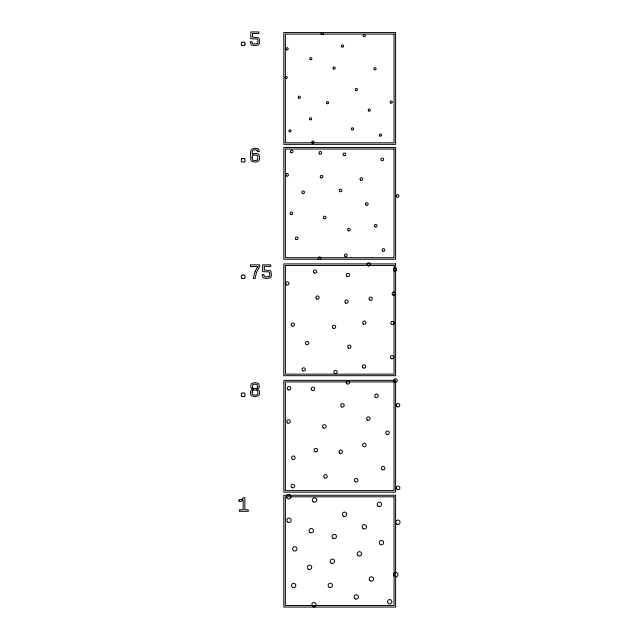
<?xml version="1.0" encoding="UTF-8"?>
<svg xmlns="http://www.w3.org/2000/svg" width="639" height="639" viewBox="0 0 639 639"><rect width="100%" height="100%" fill="white"/><g stroke="black" fill="none" stroke-linecap="round" stroke-linejoin="round"><path stroke-width="0.96" d="M259.522 42.805L259.218 38.883A2.78 2.78 0 0 0 258.06 37.637L252.485 37.118L252.485 33.476L258.923 33.476L258.923 31.95L250.792 31.95L250.792 38.723L256.958 38.979A1.542 1.542 0 0 1 257.717 39.794L257.868 40.465A4.449 4.449 0 0 1 257.9 41.032L257.837 42.501A1.877 1.877 0 0 1 257.07 43.724L253.26 43.963L252.349 43.26L251.974 41.591L250.28 41.759L251.159 44.618A2.053 2.053 0 0 0 251.518 44.946L254.681 45.665L257.757 45.113A3.323 3.323 0 0 0 259.546 42.813M268.907 276.607L265.113 276.863L264.211 276.168L263.835 274.49L262.142 274.658L263.012 277.518A2.053 2.053 0 0 0 263.38 277.845L266.543 278.564L269.61 278.013A3.323 3.323 0 0 0 271.407 275.713L271.072 271.783A2.78 2.78 0 0 0 269.922 270.537L264.338 270.017L264.338 266.375L270.776 266.375L270.776 264.85L262.645 264.85L262.645 271.623L268.811 271.879A1.542 1.542 0 0 1 269.219 272.166A1.59 1.59 0 0 1 269.546 272.669L269.73 273.364A4.449 4.449 0 0 1 269.762 273.931L269.698 275.409A1.877 1.877 0 0 1 268.923 276.623M257.9 266.543L250.448 266.543L250.448 264.85L259.602 264.85L259.602 266.543A33.244 33.244 0 0 0 256.566 272.565A36.247 36.247 0 0 0 255.233 278.404L253.332 278.404L254.114 275.089A42.286 42.286 0 0 1 255.073 271.839M242.676 499.786L243.163 499.786L243.163 509.778L239.441 509.778L239.441 511.304L248.251 511.304L248.251 509.778L244.865 509.778L244.865 497.749L243.219 497.749A4.689 4.689 0 0 1 238.922 499.906M255.768 153.504L257.485 153.855A3.155 3.155 0 0 1 258.571 154.614M256.886 150.229L255.352 149.766A6.821 6.821 0 0 0 254.833 149.758L253.308 150.125A1.845 1.845 0 0 0 252.724 150.644L252.157 152.721L252.485 154.79A3.131 3.131 0 0 1 253.731 153.799A4.785 4.785 0 0 1 255.76 153.552M252.661 387.593L252.661 385.109A1.27 1.27 0 0 1 253.212 384.494L254.218 384.215A7.564 7.564 0 0 1 255.368 384.183L256.854 384.502A1.302 1.302 0 0 1 257.421 385.197L257.349 387.681A1.214 1.214 0 0 1 256.934 388.153L255.832 388.488A7.54 7.54 0 0 1 254.522 388.512L253.196 388.2A1.254 1.254 0 0 1 252.645 387.569M238.93 499.786L239.106 501.447A3.562 3.562 0 0 0 241.207 501.256A3.443 3.443 0 0 0 242.66 499.778M259.258 386.475L258.939 384.311A2.348 2.348 0 0 0 258.124 383.36L255.56 382.697A11.766 11.766 0 0 0 254.49 382.697L251.798 383.456A2.34 2.34 0 0 0 251.111 384.311L250.792 386.475A2.516 2.516 0 0 0 251.351 388.192M253.108 389.51L253.108 389.015A2.612 2.612 0 0 1 251.367 388.177M245.064 44.075L245.064 43.604A1.542 1.542 0 0 0 244.585 42.342M244.513 45.249A2.404 2.404 0 0 1 241.838 45.249M241.774 45.329A1.486 1.486 0 0 1 241.31 44.083L241.286 43.604A1.526 1.526 0 0 1 241.846 42.286M241.909 42.374A2.332 2.332 0 0 1 244.521 42.414M245.033 44.083A1.502 1.502 0 0 1 244.577 45.329M244.513 161.699A2.404 2.404 0 0 1 241.838 161.699M241.774 161.779A1.486 1.486 0 0 1 241.31 160.533L241.286 160.054A1.526 1.526 0 0 1 241.846 158.736M241.909 158.823A2.332 2.332 0 0 1 244.521 158.863M244.585 158.792A1.542 1.542 0 0 1 245.041 160.054L245.064 160.525A1.502 1.502 0 0 1 244.577 161.779M256.926 150.197A3.107 3.107 0 0 1 257.557 151.739L259.442 151.347L258.939 149.933A2.979 2.979 0 0 0 257.829 148.783L255.304 148.232L252.884 148.639A3.842 3.842 0 0 0 250.919 150.62L250.448 153.16L250.8 159.486A4.361 4.361 0 0 0 251.542 160.812A3.179 3.179 0 0 0 252.349 161.499L254.729 162.114A8.347 8.347 0 0 0 255.56 162.098L257.573 161.603A3.514 3.514 0 0 0 259.314 159.702L259.594 158.137A16.59 16.59 0 0 0 259.594 157.29L259.538 156.667A3.922 3.922 0 0 0 258.587 154.606M244.513 278.149A2.404 2.404 0 0 1 241.838 278.149M241.774 278.229A1.486 1.486 0 0 1 241.31 276.983L241.286 276.503A1.526 1.526 0 0 1 241.846 275.185M241.909 275.273A2.332 2.332 0 0 1 244.521 275.313M244.585 275.241A1.542 1.542 0 0 1 245.041 276.503L245.064 276.983A1.502 1.502 0 0 1 244.577 278.229M255.025 271.815A24.498 24.498 0 0 1 257.948 266.575M244.513 396.148A2.404 2.404 0 0 1 241.838 396.148M241.774 396.228A1.486 1.486 0 0 1 241.31 394.982L241.286 394.511A1.526 1.526 0 0 1 241.846 393.185M241.909 393.281A2.332 2.332 0 0 1 244.521 393.32M244.585 393.241A1.542 1.542 0 0 1 245.041 394.503L245.064 394.982A1.502 1.502 0 0 1 244.577 396.228M253.092 389.375A3.043 3.043 0 0 0 250.384 392.53L250.871 394.902A2.588 2.588 0 0 0 251.67 395.813L254.442 396.563A12.253 12.253 0 0 0 255.608 396.563L258.515 395.701A2.58 2.58 0 0 0 259.17 394.902L259.594 392.53A3.187 3.187 0 0 0 259.003 390.541A2.899 2.899 0 0 0 256.934 389.534L256.934 389.015A2.62 2.62 0 0 0 258.515 388.344A2.516 2.516 0 0 0 259.242 386.483M252.157 392.122L252.149 392.274A14.873 14.873 0 0 0 252.149 392.889L252.445 394.167A1.39 1.39 0 0 0 252.86 394.63L254.634 395.078A9.162 9.162 0 0 0 255.408 395.078L257.182 394.63A1.366 1.366 0 0 0 257.549 394.255L257.9 392.889A14.873 14.873 0 0 0 257.9 392.274L257.549 390.892A1.374 1.374 0 0 0 257.182 390.517L255.408 390.062A9.01 9.01 0 0 0 254.634 390.062L252.956 390.453A1.366 1.366 0 0 0 252.501 390.892L252.157 392.122M252.157 157.37L252.149 157.529A12.109 12.109 0 0 0 252.149 158.089L252.365 159.239A1.957 1.957 0 0 0 253.228 160.237L254.649 160.589A6.166 6.166 0 0 0 255.36 160.589L256.662 160.285A1.973 1.973 0 0 0 257.653 159.239L257.868 158.089A12.101 12.101 0 0 0 257.868 157.529L257.653 156.387A1.957 1.957 0 0 0 256.782 155.381L255.36 155.037A6.166 6.166 0 0 0 254.649 155.037L253.348 155.333A1.973 1.973 0 0 0 252.357 156.379L252.157 157.37M395.613 32.565L283.82 32.565L283.82 144.35L395.613 144.35L395.613 32.565M394.055 34.115L285.369 34.115L285.369 142.801L394.055 142.801L394.055 34.115M395.613 147.457L283.82 147.457L283.82 259.25L395.613 259.25L395.613 147.457M394.055 149.015L285.369 149.015L285.369 257.701L394.055 257.701L394.055 149.015M395.613 263.907L283.82 263.907L283.82 375.7L395.613 375.7L395.613 263.907M394.055 265.465L285.369 265.465L285.369 374.15L394.055 374.15L394.055 265.465M395.613 380.357L283.82 380.357L283.82 492.15L395.613 492.15L395.613 380.357M394.055 381.914L285.369 381.914L285.369 490.6L394.055 490.6L394.055 381.914M395.613 495.257L283.82 495.257L283.82 607.05L395.613 607.05L395.613 495.257M394.055 496.807L285.369 496.807L285.369 605.5L394.055 605.5L394.055 496.807M310.131 59.547A1.102 1.102 0 0 0 311.872 58.772A1.102 1.102 0 0 0 310.33 57.654A1.102 1.102 0 0 0 310.131 59.547M312.191 143.04A1.102 1.102 0 0 0 313.925 142.257A1.102 1.102 0 0 0 312.383 141.147A1.102 1.102 0 0 0 312.191 143.04M351.873 129.789A1.102 1.102 0 0 0 353.519 128.838A1.102 1.102 0 0 0 351.873 127.888A1.102 1.102 0 0 0 351.873 129.789M333.486 68.94A1.102 1.102 0 0 0 335.227 68.157A1.102 1.102 0 0 0 333.686 67.039A1.102 1.102 0 0 0 333.486 68.94M379.846 135.963A1.102 1.102 0 0 0 381.587 135.188A1.102 1.102 0 0 0 380.037 134.07A1.102 1.102 0 0 0 379.846 135.963M363.655 36.567A1.102 1.102 0 0 0 365.3 35.616A1.102 1.102 0 0 0 363.655 34.666A1.102 1.102 0 0 0 363.655 36.567M326.872 103.598A1.102 1.102 0 0 0 328.614 102.815A1.102 1.102 0 0 0 327.064 101.705A1.102 1.102 0 0 0 326.872 103.598M355.675 90.418A1.102 1.102 0 0 0 357.417 89.636A1.102 1.102 0 0 0 355.875 88.517A1.102 1.102 0 0 0 355.675 90.418M298.756 98.166A1.102 1.102 0 0 0 300.41 97.216A1.102 1.102 0 0 0 298.756 96.257A1.102 1.102 0 0 0 298.756 98.166M374.454 69.723A1.102 1.102 0 0 0 376.107 68.772A1.102 1.102 0 0 0 374.454 67.814A1.102 1.102 0 0 0 374.454 69.723M390.581 102.991A1.102 1.102 0 0 0 392.322 102.208A1.102 1.102 0 0 0 390.772 101.098A1.102 1.102 0 0 0 390.581 102.991M289.315 131.722A1.102 1.102 0 0 0 291.057 130.947A1.102 1.102 0 0 0 289.515 129.829A1.102 1.102 0 0 0 289.315 131.722M321.744 34.498A1.102 1.102 0 0 0 323.398 33.547A1.102 1.102 0 0 0 321.744 32.589A1.102 1.102 0 0 0 321.744 34.498M285.521 78.405A1.102 1.102 0 0 0 287.262 77.631A1.102 1.102 0 0 0 285.721 76.512A1.102 1.102 0 0 0 285.521 78.405M286.464 49.714A1.102 1.102 0 0 0 288.205 48.931A1.102 1.102 0 0 0 286.663 47.821A1.102 1.102 0 0 0 286.464 49.714M368.735 111.01A1.102 1.102 0 0 0 370.388 110.06A1.102 1.102 0 0 0 368.743 109.109A1.102 1.102 0 0 0 368.735 111.01M342.025 46.974A1.102 1.102 0 0 0 343.678 46.024A1.102 1.102 0 0 0 342.033 45.073A1.102 1.102 0 0 0 342.025 46.974M309.891 119.685A1.102 1.102 0 0 0 311.632 118.902A1.102 1.102 0 0 0 310.083 117.784A1.102 1.102 0 0 0 309.891 119.685M396.843 196.948A1.318 1.318 0 0 0 398.928 196.005A1.318 1.318 0 0 0 397.075 194.671A1.318 1.318 0 0 0 396.843 196.948M360.556 180.15A1.318 1.318 0 0 0 362.64 179.216A1.318 1.318 0 0 0 360.787 177.874A1.318 1.318 0 0 0 360.556 180.15M302.375 193.369A1.318 1.318 0 0 0 304.46 192.435A1.318 1.318 0 0 0 302.606 191.093A1.318 1.318 0 0 0 302.375 193.369M318.813 259.226A1.318 1.318 0 0 0 320.898 258.292A1.318 1.318 0 0 0 319.045 256.958A1.318 1.318 0 0 0 318.813 259.226M374.965 226.837A1.318 1.318 0 0 0 377.05 225.902A1.318 1.318 0 0 0 375.197 224.569A1.318 1.318 0 0 0 374.965 226.837M319.636 153.943A1.318 1.318 0 0 0 321.617 152.801A1.318 1.318 0 0 0 319.636 151.651A1.318 1.318 0 0 0 319.636 153.943M381.507 160.469A1.318 1.318 0 0 0 383.6 159.534A1.318 1.318 0 0 0 381.747 158.2A1.318 1.318 0 0 0 381.507 160.469M339.724 191.516A1.318 1.318 0 0 0 341.817 190.582A1.318 1.318 0 0 0 339.956 189.24A1.318 1.318 0 0 0 339.724 191.516M323.853 218.586A1.318 1.318 0 0 0 325.938 217.651A1.318 1.318 0 0 0 324.085 216.309A1.318 1.318 0 0 0 323.853 218.586M296.049 239.425A1.318 1.318 0 0 0 298.03 238.283A1.318 1.318 0 0 0 296.049 237.133A1.318 1.318 0 0 0 296.049 239.425M290.649 214.4A1.318 1.318 0 0 0 292.734 213.466A1.318 1.318 0 0 0 290.881 212.124A1.318 1.318 0 0 0 290.649 214.4M343.718 155.469A1.318 1.318 0 0 0 345.707 154.326A1.318 1.318 0 0 0 343.726 153.184A1.318 1.318 0 0 0 343.718 155.469M366.059 205.095A1.318 1.318 0 0 0 368.152 204.16A1.318 1.318 0 0 0 366.291 202.819A1.318 1.318 0 0 0 366.059 205.095M345.06 256.335A1.318 1.318 0 0 0 347.145 255.4A1.318 1.318 0 0 0 345.292 254.058A1.318 1.318 0 0 0 345.06 256.335M320.914 177.786A1.318 1.318 0 0 0 322.895 176.644A1.318 1.318 0 0 0 320.914 175.501A1.318 1.318 0 0 0 320.914 177.786M348.239 230.727A1.318 1.318 0 0 0 350.228 229.577A1.318 1.318 0 0 0 348.247 228.435A1.318 1.318 0 0 0 348.239 230.727M382.689 251.055A1.318 1.318 0 0 0 384.774 250.121A1.318 1.318 0 0 0 382.921 248.779A1.318 1.318 0 0 0 382.689 251.055M290.953 152.553A1.318 1.318 0 0 0 293.037 151.611A1.318 1.318 0 0 0 291.184 150.277A1.318 1.318 0 0 0 290.953 152.553M286.424 176.013A1.318 1.318 0 0 0 288.405 174.87A1.318 1.318 0 0 0 286.424 173.72A1.318 1.318 0 0 0 286.424 176.013M314.196 273.021A1.653 1.653 0 0 0 316.672 271.591A1.653 1.653 0 0 0 314.196 270.161A1.653 1.653 0 0 0 314.196 273.021M391.491 324.292A1.653 1.653 0 0 0 394.103 323.126A1.653 1.653 0 0 0 391.779 321.449A1.653 1.653 0 0 0 391.491 324.292M391.116 358.575A1.653 1.653 0 0 0 393.72 357.409A1.653 1.653 0 0 0 391.403 355.731A1.653 1.653 0 0 0 391.116 358.575M369.661 299.987A1.653 1.653 0 0 0 372.265 298.82A1.653 1.653 0 0 0 369.949 297.143A1.653 1.653 0 0 0 369.661 299.987M316.481 298.892A1.653 1.653 0 0 0 319.093 297.726A1.653 1.653 0 0 0 316.768 296.049A1.653 1.653 0 0 0 316.481 298.892M333.063 328.166A1.653 1.653 0 0 0 335.675 327A1.653 1.653 0 0 0 333.358 325.323A1.653 1.653 0 0 0 333.063 328.166M291.847 325.978A1.653 1.653 0 0 0 294.451 324.804A1.653 1.653 0 0 0 292.135 323.134A1.653 1.653 0 0 0 291.847 325.978M286.528 284.866A1.653 1.653 0 0 0 289.004 283.436A1.653 1.653 0 0 0 286.528 282.007A1.653 1.653 0 0 0 286.528 284.866M347.041 276.383A1.653 1.653 0 0 0 349.517 274.954A1.653 1.653 0 0 0 347.041 273.524A1.653 1.653 0 0 0 347.041 276.383M302.854 370.868A1.653 1.653 0 0 0 305.33 369.438A1.653 1.653 0 0 0 302.854 368.008A1.653 1.653 0 0 0 302.854 370.868M363.303 323.989A1.653 1.653 0 0 0 365.907 322.823A1.653 1.653 0 0 0 363.591 321.145A1.653 1.653 0 0 0 363.303 323.989M363.192 367.944A1.653 1.653 0 0 0 365.668 366.514A1.653 1.653 0 0 0 363.192 365.085A1.653 1.653 0 0 0 363.192 367.944M306.313 344.501A1.653 1.653 0 0 0 308.789 343.071A1.653 1.653 0 0 0 306.313 341.641A1.653 1.653 0 0 0 306.313 344.501M394.215 270.904A1.653 1.653 0 0 0 396.691 269.474A1.653 1.653 0 0 0 394.215 268.045A1.653 1.653 0 0 0 394.215 270.904M345.539 302.982A1.653 1.653 0 0 0 348.151 301.816A1.653 1.653 0 0 0 345.835 300.138A1.653 1.653 0 0 0 345.539 302.982M334.532 373.352A1.653 1.653 0 0 0 337.136 372.186A1.653 1.653 0 0 0 334.82 370.508A1.653 1.653 0 0 0 334.532 373.352M348.335 348.063A1.653 1.653 0 0 0 350.947 346.897A1.653 1.653 0 0 0 348.63 345.22A1.653 1.653 0 0 0 348.335 348.063M392.769 294.938A1.653 1.653 0 0 0 395.381 293.772A1.653 1.653 0 0 0 393.065 292.095A1.653 1.653 0 0 0 392.769 294.938M367.84 265.864A1.653 1.653 0 0 0 370.316 264.434A1.653 1.653 0 0 0 367.84 263.004A1.653 1.653 0 0 0 367.84 265.864M339.644 453.115A1.757 1.757 0 0 0 342.432 451.869A1.757 1.757 0 0 0 339.956 450.08A1.757 1.757 0 0 0 339.644 453.115M341.434 406.811A1.757 1.757 0 0 0 344.213 405.565A1.757 1.757 0 0 0 341.745 403.784A1.757 1.757 0 0 0 341.434 406.811M382.218 469.681A1.757 1.757 0 0 0 384.854 468.155A1.757 1.757 0 0 0 382.218 466.63A1.757 1.757 0 0 0 382.218 469.681M386.643 434.28A1.757 1.757 0 0 0 389.287 432.755A1.757 1.757 0 0 0 386.643 431.229A1.757 1.757 0 0 0 386.643 434.28M324.604 477.932A1.757 1.757 0 0 0 327.248 476.406A1.757 1.757 0 0 0 324.604 474.889A1.757 1.757 0 0 0 324.604 477.932M375.628 397.282A1.765 1.765 0 0 0 378.272 395.757A1.765 1.765 0 0 0 375.628 394.231A1.765 1.765 0 0 0 375.628 397.282M291.999 487.613A1.757 1.757 0 0 0 294.643 486.087A1.757 1.757 0 0 0 291.999 484.562A1.757 1.757 0 0 0 291.999 487.613M311.968 390.197A1.757 1.757 0 0 0 314.747 388.951A1.757 1.757 0 0 0 312.279 387.162A1.757 1.757 0 0 0 311.968 390.197M323.27 427.858A1.757 1.757 0 0 0 326.05 426.612A1.757 1.757 0 0 0 323.582 424.831A1.757 1.757 0 0 0 323.27 427.858M363.343 446.389A1.765 1.765 0 0 0 366.131 445.143A1.765 1.765 0 0 0 363.655 443.354A1.765 1.765 0 0 0 363.343 446.389M287.67 423.018A1.757 1.757 0 0 0 290.314 421.492A1.757 1.757 0 0 0 287.67 419.967A1.757 1.757 0 0 0 287.67 423.018M292.366 459.153A1.757 1.757 0 0 0 295.146 457.907A1.757 1.757 0 0 0 292.678 456.126A1.757 1.757 0 0 0 292.366 459.153M355.348 481.766A1.757 1.757 0 0 0 357.992 480.24A1.757 1.757 0 0 0 355.348 478.715A1.757 1.757 0 0 0 355.348 481.766M367.313 420.039A1.757 1.757 0 0 0 370.093 418.793A1.757 1.757 0 0 0 367.625 417.003A1.757 1.757 0 0 0 367.313 420.039M397.027 406.668A1.765 1.765 0 0 0 399.806 405.422A1.765 1.765 0 0 0 397.338 403.632A1.765 1.765 0 0 0 397.027 406.668M394.415 381.962A1.757 1.757 0 0 0 397.202 380.716A1.757 1.757 0 0 0 394.726 378.927A1.757 1.757 0 0 0 394.415 381.962M346.993 383.863A1.757 1.757 0 0 0 349.629 382.338A1.757 1.757 0 0 0 346.993 380.812A1.757 1.757 0 0 0 346.993 383.863M287.997 389.694A1.757 1.757 0 0 0 290.785 388.448A1.757 1.757 0 0 0 288.309 386.659A1.757 1.757 0 0 0 287.997 389.694M397.107 489.322A1.757 1.757 0 0 0 399.894 488.076A1.757 1.757 0 0 0 397.418 486.287A1.757 1.757 0 0 0 397.107 489.322M314.899 451.725A1.757 1.757 0 0 0 317.543 450.199A1.757 1.757 0 0 0 314.899 448.674A1.757 1.757 0 0 0 314.899 451.725M396.763 524.14A2.205 2.205 0 0 0 400.07 522.231A2.205 2.205 0 0 0 396.763 520.33A2.205 2.205 0 0 0 396.763 524.14M329.173 587.313A2.205 2.205 0 0 0 332.472 585.404A2.205 2.205 0 0 0 329.173 583.503A2.205 2.205 0 0 0 329.173 587.313M292.542 587.441A2.205 2.205 0 0 0 295.849 585.532A2.205 2.205 0 0 0 292.55 583.631A2.205 2.205 0 0 0 292.542 587.441M331.266 563.191A2.197 2.197 0 0 0 334.564 561.29A2.197 2.197 0 0 0 331.266 559.381A2.197 2.197 0 0 0 331.266 563.191M358.287 555.746A2.205 2.205 0 0 0 361.586 553.837A2.205 2.205 0 0 0 358.287 551.936A2.205 2.205 0 0 0 358.287 555.746M355.14 598.839A2.205 2.205 0 0 0 358.439 596.93A2.205 2.205 0 0 0 355.14 595.029A2.205 2.205 0 0 0 355.14 598.839M293.501 550.658A2.205 2.205 0 0 0 296.975 549.101A2.205 2.205 0 0 0 293.892 546.872A2.205 2.205 0 0 0 293.501 550.658M343.263 516.056A2.205 2.205 0 0 0 346.745 514.499A2.205 2.205 0 0 0 343.654 512.262A2.205 2.205 0 0 0 343.263 516.056M380.373 544.508A2.205 2.205 0 0 0 383.672 542.607A2.205 2.205 0 0 0 380.373 540.698A2.205 2.205 0 0 0 380.373 544.508M394.758 576.578A2.197 2.197 0 0 0 398.065 574.677A2.197 2.197 0 0 0 394.758 572.768A2.197 2.197 0 0 0 394.758 576.578M309.971 532.455A2.205 2.205 0 0 0 313.445 530.897A2.205 2.205 0 0 0 310.354 528.661A2.205 2.205 0 0 0 309.971 532.455M378.064 506.144A2.205 2.205 0 0 0 381.539 504.578A2.205 2.205 0 0 0 378.456 502.35A2.205 2.205 0 0 0 378.064 506.144M287.678 522.015A2.205 2.205 0 0 0 291.16 520.458A2.205 2.205 0 0 0 288.069 518.221A2.205 2.205 0 0 0 287.678 522.015M312.671 606.507A2.205 2.205 0 0 0 316.153 604.949A2.205 2.205 0 0 0 313.062 602.713A2.205 2.205 0 0 0 312.671 606.507M313.206 501.831A2.205 2.205 0 0 0 316.68 500.273A2.205 2.205 0 0 0 313.597 498.037A2.205 2.205 0 0 0 313.206 501.831M388.616 603.639A2.205 2.205 0 0 0 391.915 601.73A2.205 2.205 0 0 0 388.616 599.829A2.205 2.205 0 0 0 388.616 603.639M370.093 580.739A2.205 2.205 0 0 0 373.575 579.182A2.205 2.205 0 0 0 370.484 576.945A2.205 2.205 0 0 0 370.093 580.739M332.983 538.262A2.205 2.205 0 0 0 336.457 536.696A2.205 2.205 0 0 0 333.374 534.468A2.205 2.205 0 0 0 332.983 538.262M287.43 498.492A2.205 2.205 0 0 0 290.905 496.934A2.205 2.205 0 0 0 287.822 494.698A2.205 2.205 0 0 0 287.43 498.492M363.216 528.693A2.205 2.205 0 0 0 366.514 526.792A2.205 2.205 0 0 0 363.216 524.883A2.205 2.205 0 0 0 363.216 528.693M308.429 569.221A2.205 2.205 0 0 0 311.728 567.312A2.205 2.205 0 0 0 308.429 565.411A2.205 2.205 0 0 0 308.429 569.221"/></g></svg>
